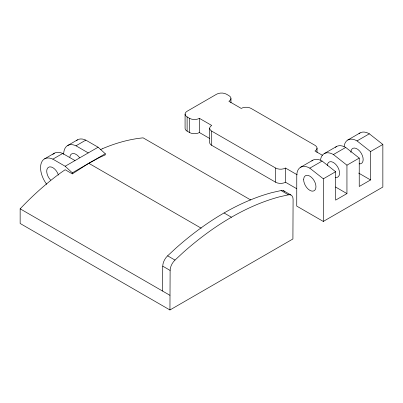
<?xml version="1.0" encoding="UTF-8"?>
<svg xmlns="http://www.w3.org/2000/svg" width="403" height="403" viewBox="0 0 403 403"><rect width="100%" height="100%" fill="white"/><g stroke="black" fill="none" stroke-linecap="round" stroke-linejoin="round"><path stroke-width="0.6" d="M76.545 140.516A19.223 11.098 60 0 1 85.814 140.123L98.11 147.221L105.274 153.75L88.438 163.502L72.323 173.879L65.16 169.739L60.662 172.847A226.315 130.668 -60 0 0 20.15 208.819L20.15 223.479L169.945 309.967L292.91 238.979L293.092 199.445A9.284 5.36 -60 0 0 288.437 194.815L281.062 190.554L272.03 192.589A261.114 150.757 -60 0 0 176.066 247.991L167.628 255.824A9.722 5.612 -60 0 0 162.747 266.171L162.565 291.052M105.274 153.75L105.274 154.868L99.304 157.628L88.796 163.301L201.233 228.209M323.297 221.438L323.337 178.816L309.811 168.167A18.432 10.644 60 0 0 296.774 175.693L296.734 206.104L323.297 221.438L382.85 187.052L382.85 144.455L369.324 133.811A18.432 10.644 60 0 0 358.982 133.725M169.945 309.967L170.121 270.433A9.722 5.612 -60 0 1 175.003 260.086L183.446 252.248A261.114 150.757 -60 0 1 279.41 196.85L288.437 194.815M72.323 173.879L72.318 172.847L88.438 163.502M44.632 158.827L54.465 153.145M67.744 145.478L77.583 139.796M74.993 160.57L62.697 153.472L52.864 159.15L65.16 166.253L72.318 172.847M63.674 154.324A19.223 11.098 60 0 1 75.976 145.805L85.814 140.123M65.16 166.253L98.11 147.221M300.593 167.255L312.889 160.157M324.203 153.624L336.5 146.526M347.809 139.997L360.106 132.894M309.811 168.167L322.108 161.069L335.634 171.718L335.634 200.115L346.943 193.586L346.943 165.185L333.417 154.54A18.432 10.644 60 0 0 320.496 160.162M333.417 154.54L345.714 147.438L359.239 158.087L359.239 186.483L370.553 179.955L370.553 151.558L357.028 140.909A18.432 10.644 60 0 0 344.107 146.531M357.028 140.909L369.324 133.811M323.337 178.816L335.634 171.718M346.943 165.185L359.239 158.087M370.553 151.558L382.85 144.455M100.357 149.689L102.604 148.647M358.63 173.068L370.553 179.955M322.476 155.321L314.995 151.004A6.957 4.015 0 0 0 314.995 145.322L251.059 108.407A6.957 4.015 0 0 0 241.221 108.407L228.924 101.309A6.957 4.015 0 0 0 228.924 95.627L226.466 94.206A6.957 4.015 0 0 0 216.628 94.206L187.118 111.248A6.957 4.015 0 0 0 187.118 116.925L187.118 131.126L189.576 132.542A6.957 4.015 0 0 0 199.414 132.542L209.57 138.41M335.563 187.012L346.943 193.586M187.118 116.925L189.576 118.346A6.957 4.015 0 0 0 199.414 118.346L211.711 125.444A6.957 4.015 0 0 0 211.711 131.126L211.711 145.322L275.647 182.237A6.957 4.015 0 0 0 285.485 182.237L296.709 188.715M211.711 131.126L275.647 168.041A6.957 4.015 0 0 0 285.485 168.041L297.243 174.826M283.495 190.72L290.87 194.976M250.742 199.984L143.115 137.851A226.315 130.668 -60 0 0 102.609 148.631M224.048 212.965L231.428 217.227M75.976 145.805L88.272 152.903M167.628 255.824L175.003 260.086M162.747 266.171L170.121 270.433M20.15 208.819L169.945 295.313M317.035 148.163L317.035 152.485M285.485 168.041L285.485 182.237M275.647 168.041L275.647 182.237M230.959 98.468L230.959 102.79M209.671 128.285L209.671 142.481A6.957 4.015 0 0 0 211.711 145.322M199.414 118.346L199.414 132.542M189.576 118.346L189.576 132.542M185.078 114.084L185.078 128.285A6.957 4.015 0 0 0 187.118 131.126M335.377 147.357A18.432 10.644 60 0 1 345.714 147.438M327.296 165.437A8.695 5.022 60 0 1 333.059 162.293A8.695 5.022 60 0 1 339.442 171.628A8.695 5.022 60 0 1 335.523 177.476M281.062 190.554A9.284 5.36 -60 0 1 284.442 191.37M46.733 184.383A19.223 11.098 60 0 1 40.955 164.152A19.223 11.098 60 0 1 52.864 159.15M50.672 180.146A8.695 5.022 60 0 1 48.39 167.321A8.695 5.022 60 0 1 58.47 175.109M52.813 154.46A19.223 11.098 60 0 1 62.697 153.472M69.855 157.17A8.695 5.022 60 0 1 74.993 153.855L76.6 154.727A8.695 5.022 60 0 1 79.572 157.749M350.882 152.41A8.695 5.022 60 0 1 356.312 148.495A8.695 5.022 60 0 1 363.012 157.775A8.695 5.022 60 0 1 359.128 163.845M311.766 160.988A18.432 10.644 60 0 1 322.108 161.069M303.661 179.667A8.695 5.022 60 0 0 312.884 191.143A8.695 5.022 60 0 0 312.884 178.846A8.695 5.022 60 0 0 303.661 179.667"/></g></svg>
